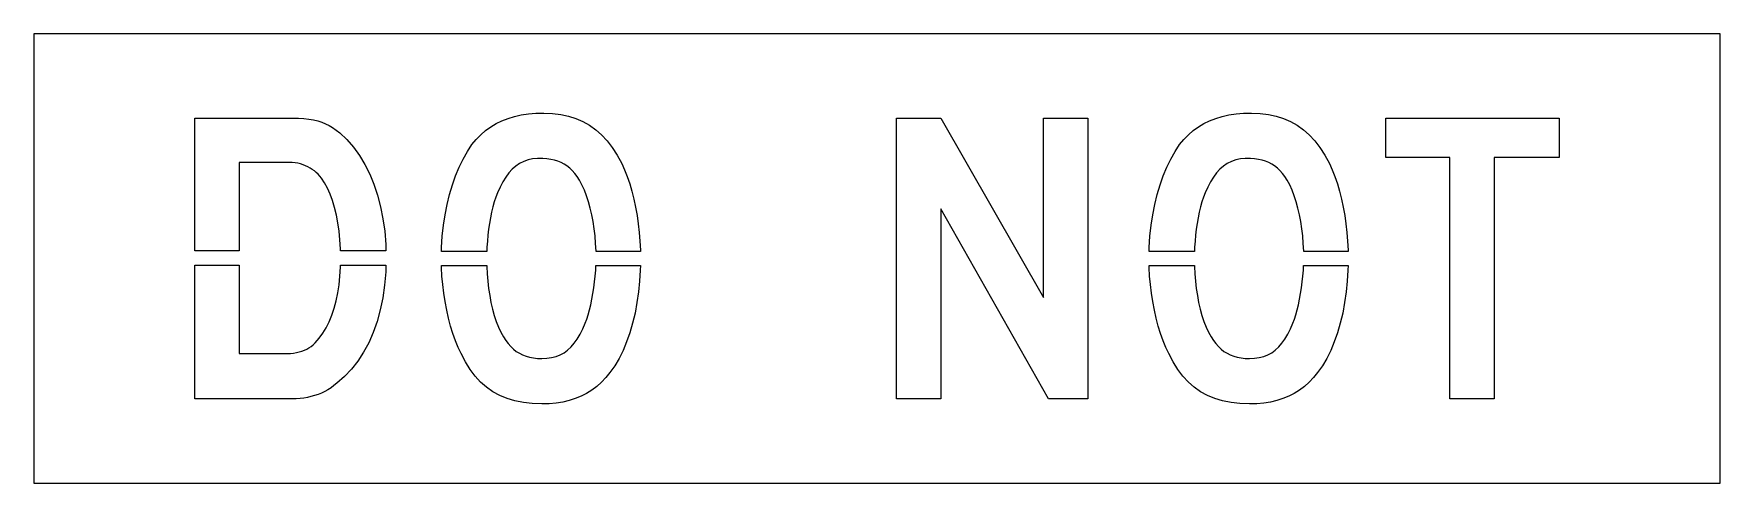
# Model space of a CAD drawing. Extents: x 0 to 60, y 0 to 16.
import ezdxf

# ---------------------------------------------------------------- set-up
doc = ezdxf.new("R2010")
doc.units = 0
doc.layers.add('CUT', color=7, linetype='Continuous')
doc.layers.add('OUTSIDE', color=1, linetype='Continuous')

msp = doc.modelspace()

# ---------------------------------------------------------------- linework, layer by layer
at = {"layer": 'CUT'}
for points in [[(10.821, 9.266), (10.767, 9.547), (10.702, 9.811), (10.626, 10.059), (10.541, 10.289), (10.447, 10.499), (10.344, 10.689), (10.233, 10.856), (10.114, 11), (10.05, 11.06), (9.983, 11.116), (9.911, 11.169), (9.835, 11.218), (9.755, 11.263), (9.671, 11.303), (9.584, 11.337), (9.493, 11.366), (9.398, 11.39), (9.301, 11.407), (9.2, 11.417), (9.096, 11.421), (7.307, 11.421), (7.307, 8.2685), (5.728, 8.2685), (5.728, 13), (8.956, 13), (9.198, 12.998), (9.416, 12.99), (9.613, 12.977), (9.792, 12.957), (9.955, 12.93), (10.105, 12.895), (10.245, 12.851), (10.378, 12.797), (10.505, 12.734), (10.631, 12.659), (10.757, 12.572), (10.886, 12.474), (11.139, 12.232), (11.374, 11.963), (11.588, 11.669), (11.781, 11.35), (11.954, 11.006), (12.105, 10.64), (12.234, 10.252), (12.341, 9.843), (12.425, 9.414), (12.486, 8.967), (12.523, 8.501), (12.5288, 8.2685), (10.9157, 8.2685), (10.914, 8.346), (10.895, 8.665), (10.864, 8.972)], [(19.939, 9.061), (19.901, 9.313), (19.855, 9.557), (19.8, 9.791), (19.738, 10.015), (19.668, 10.228), (19.59, 10.428), (19.505, 10.616), (19.412, 10.789), (19.331, 10.915), (19.247, 11.027), (19.16, 11.127), (19.067, 11.216), (18.97, 11.293), (18.868, 11.36), (18.76, 11.416), (18.645, 11.463), (18.524, 11.5), (18.395, 11.529), (18.258, 11.549), (18.113, 11.561), (17.926, 11.561), (17.75, 11.544), (17.585, 11.508), (17.43, 11.454), (17.285, 11.381), (17.149, 11.289), (17.021, 11.179), (16.902, 11.049), (16.791, 10.9), (16.687, 10.731), (16.59, 10.542), (16.499, 10.333), (16.44, 10.178), (16.386, 10.011), (16.336, 9.833), (16.29, 9.646), (16.25, 9.451), (16.214, 9.25), (16.184, 9.044), (16.159, 8.834), (16.139, 8.621), (16.125, 8.408), (16.1184, 8.251), (14.5049, 8.251), (14.508, 8.391), (14.534, 8.791), (14.576, 9.181), (14.633, 9.56), (14.706, 9.927), (14.793, 10.281), (14.894, 10.62), (15.009, 10.943), (15.136, 11.249), (15.275, 11.537), (15.426, 11.805), (15.587, 12.053), (15.741, 12.237), (15.904, 12.404), (16.076, 12.554), (16.259, 12.687), (16.453, 12.803), (16.657, 12.904), (16.874, 12.988), (17.102, 13.056), (17.344, 13.109), (17.598, 13.146), (17.866, 13.168), (18.149, 13.175), (18.456, 13.164), (18.749, 13.128), (19.026, 13.069), (19.288, 12.984), (19.537, 12.875), (19.771, 12.741), (19.993, 12.581), (20.202, 12.396), (20.399, 12.184), (20.584, 11.945), (20.757, 11.679), (20.921, 11.386), (21.022, 11.159), (21.116, 10.917), (21.202, 10.662), (21.28, 10.394), (21.35, 10.116), (21.412, 9.829), (21.464, 9.533), (21.508, 9.231), (21.542, 8.924), (21.567, 8.612), (21.582, 8.298), (21.5827, 8.251), (20.0041, 8.251), (20.004, 8.261), (19.991, 8.534), (19.969, 8.801)], [(30.693, 3), (30.693, 13), (32.272, 13), (35.921, 6.614), (35.921, 13), (37.5, 13), (37.5, 3), (36.096, 3), (32.272, 9.772), (32.272, 3)], [(45.115, 9.061), (45.077, 9.313), (45.031, 9.557), (44.976, 9.791), (44.914, 10.015), (44.844, 10.228), (44.766, 10.428), (44.681, 10.616), (44.588, 10.789), (44.507, 10.915), (44.423, 11.027), (44.336, 11.127), (44.243, 11.216), (44.146, 11.293), (44.044, 11.36), (43.936, 11.416), (43.821, 11.463), (43.7, 11.5), (43.571, 11.529), (43.434, 11.549), (43.289, 11.561), (43.102, 11.561), (42.926, 11.544), (42.761, 11.508), (42.606, 11.454), (42.461, 11.381), (42.325, 11.289), (42.197, 11.179), (42.078, 11.049), (41.967, 10.9), (41.863, 10.731), (41.766, 10.542), (41.675, 10.333), (41.616, 10.178), (41.562, 10.011), (41.512, 9.833), (41.466, 9.646), (41.426, 9.451), (41.39, 9.25), (41.36, 9.044), (41.335, 8.834), (41.315, 8.621), (41.301, 8.408), (41.2944, 8.251), (39.6809, 8.251), (39.684, 8.391), (39.71, 8.791), (39.752, 9.181), (39.809, 9.56), (39.882, 9.927), (39.969, 10.281), (40.07, 10.62), (40.185, 10.943), (40.312, 11.249), (40.451, 11.537), (40.602, 11.805), (40.763, 12.053), (40.917, 12.237), (41.08, 12.404), (41.252, 12.554), (41.435, 12.687), (41.629, 12.803), (41.833, 12.904), (42.05, 12.988), (42.278, 13.056), (42.52, 13.109), (42.774, 13.146), (43.042, 13.168), (43.325, 13.175), (43.632, 13.164), (43.925, 13.128), (44.202, 13.069), (44.464, 12.984), (44.713, 12.875), (44.947, 12.741), (45.169, 12.581), (45.378, 12.396), (45.575, 12.184), (45.76, 11.945), (45.933, 11.679), (46.097, 11.386), (46.198, 11.159), (46.292, 10.917), (46.378, 10.662), (46.456, 10.394), (46.526, 10.116), (46.588, 9.829), (46.64, 9.533), (46.684, 9.231), (46.718, 8.924), (46.743, 8.612), (46.758, 8.298), (46.7587, 8.251), (45.1801, 8.251), (45.18, 8.261), (45.167, 8.534), (45.145, 8.801)], [(50.377, 11.596), (48.097, 11.596), (48.097, 13), (54.272, 13), (54.272, 11.596), (51.956, 11.596), (51.956, 3), (50.377, 3)], [(11.918, 5.003), (11.734, 4.662), (11.528, 4.346), (11.3, 4.057), (11.051, 3.795), (10.781, 3.561), (10.681, 3.477), (10.577, 3.4), (10.467, 3.331), (10.353, 3.268), (10.235, 3.212), (10.114, 3.162), (9.99, 3.119), (9.863, 3.083), (9.735, 3.053), (9.605, 3.029), (9.474, 3.012), (9.342, 3), (9.314, 3), (9.281, 3), (9.244, 3), (9.204, 3), (9.161, 3), (9.114, 3), (9.064, 3), (9.012, 3), (8.957, 3), (8.9, 3), (8.841, 3), (8.781, 3), (5.728, 3), (5.728, 7.7665), (7.307, 7.7665), (7.307, 4.614), (8.886, 4.614), (9.013, 4.616), (9.132, 4.623), (9.244, 4.635), (9.349, 4.652), (9.447, 4.674), (9.539, 4.702), (9.627, 4.735), (9.71, 4.775), (9.789, 4.821), (9.865, 4.874), (9.938, 4.933), (10.009, 5), (10.152, 5.159), (10.283, 5.338), (10.403, 5.536), (10.51, 5.751), (10.606, 5.984), (10.689, 6.232), (10.759, 6.497), (10.817, 6.775), (10.862, 7.067), (10.895, 7.372), (10.914, 7.689), (10.9156, 7.7665), (12.5284, 7.7665), (12.522, 7.526), (12.483, 7.054), (12.419, 6.601), (12.33, 6.168), (12.216, 5.757), (12.079, 5.368)], [(21.207, 5.359), (21.093, 5.032), (20.965, 4.726), (20.824, 4.441), (20.668, 4.181), (20.499, 3.947), (20.354, 3.763), (20.198, 3.596), (20.032, 3.446), (19.856, 3.313), (19.67, 3.197), (19.473, 3.096), (19.266, 3.012), (19.049, 2.944), (18.822, 2.891), (18.584, 2.854), (18.336, 2.832), (18.078, 2.825), (17.738, 2.836), (17.419, 2.872), (17.121, 2.931), (16.841, 3.016), (16.58, 3.125), (16.337, 3.259), (16.111, 3.419), (15.9, 3.604), (15.705, 3.816), (15.524, 4.055), (15.356, 4.321), (15.201, 4.614), (15.099, 4.834), (15.003, 5.073), (14.914, 5.328), (14.832, 5.596), (14.758, 5.877), (14.692, 6.167), (14.636, 6.464), (14.588, 6.766), (14.55, 7.071), (14.522, 7.377), (14.505, 7.682), (14.5037, 7.749), (16.1174, 7.749), (16.118, 7.719), (16.131, 7.455), (16.152, 7.194), (16.182, 6.936), (16.221, 6.684), (16.267, 6.439), (16.321, 6.202), (16.384, 5.976), (16.454, 5.762), (16.532, 5.562), (16.617, 5.378), (16.71, 5.211), (16.791, 5.085), (16.877, 4.971), (16.968, 4.868), (17.065, 4.776), (17.167, 4.696), (17.276, 4.627), (17.391, 4.569), (17.513, 4.522), (17.643, 4.485), (17.78, 4.459), (17.925, 4.444), (18.078, 4.439), (18.257, 4.447), (18.424, 4.471), (18.581, 4.513), (18.728, 4.571), (18.866, 4.647), (18.995, 4.741), (19.116, 4.853), (19.23, 4.984), (19.337, 5.134), (19.437, 5.304), (19.532, 5.493), (19.622, 5.702), (19.674, 5.842), (19.724, 6), (19.771, 6.172), (19.816, 6.355), (19.857, 6.549), (19.894, 6.75), (19.927, 6.956), (19.955, 7.165), (19.978, 7.374), (19.994, 7.582), (20.003, 7.749), (21.5823, 7.749), (21.579, 7.588), (21.555, 7.196), (21.516, 6.809), (21.461, 6.429), (21.391, 6.06), (21.306, 5.702)], [(46.383, 5.359), (46.269, 5.032), (46.141, 4.726), (46, 4.441), (45.844, 4.181), (45.675, 3.947), (45.53, 3.763), (45.374, 3.596), (45.208, 3.446), (45.032, 3.313), (44.846, 3.197), (44.649, 3.096), (44.442, 3.012), (44.225, 2.944), (43.998, 2.891), (43.76, 2.854), (43.512, 2.832), (43.254, 2.825), (42.914, 2.836), (42.595, 2.872), (42.297, 2.931), (42.017, 3.016), (41.756, 3.125), (41.513, 3.259), (41.287, 3.419), (41.076, 3.604), (40.881, 3.816), (40.7, 4.055), (40.532, 4.321), (40.377, 4.614), (40.275, 4.834), (40.179, 5.073), (40.09, 5.328), (40.008, 5.596), (39.934, 5.877), (39.868, 6.167), (39.812, 6.464), (39.764, 6.766), (39.726, 7.071), (39.698, 7.377), (39.681, 7.682), (39.6797, 7.749), (41.2934, 7.749), (41.294, 7.719), (41.307, 7.455), (41.328, 7.194), (41.358, 6.936), (41.397, 6.684), (41.443, 6.439), (41.497, 6.202), (41.56, 5.976), (41.63, 5.762), (41.708, 5.562), (41.793, 5.378), (41.886, 5.211), (41.967, 5.085), (42.053, 4.971), (42.144, 4.868), (42.241, 4.776), (42.343, 4.696), (42.452, 4.627), (42.567, 4.569), (42.689, 4.522), (42.819, 4.485), (42.956, 4.459), (43.101, 4.444), (43.254, 4.439), (43.433, 4.447), (43.6, 4.471), (43.757, 4.513), (43.904, 4.571), (44.042, 4.647), (44.171, 4.741), (44.292, 4.853), (44.406, 4.984), (44.513, 5.134), (44.613, 5.304), (44.708, 5.493), (44.798, 5.702), (44.85, 5.842), (44.9, 6), (44.947, 6.172), (44.992, 6.355), (45.033, 6.549), (45.07, 6.75), (45.103, 6.956), (45.131, 7.165), (45.154, 7.374), (45.17, 7.582), (45.179, 7.749), (46.7583, 7.749), (46.755, 7.588), (46.731, 7.196), (46.692, 6.809), (46.637, 6.429), (46.567, 6.06), (46.482, 5.702)]]:
    msp.add_lwpolyline(points, close=True, dxfattribs=at)
at = {"layer": 'OUTSIDE'}
msp.add_lwpolyline([(0, 0), (60, 0), (60, 16), (0, 16)], close=True, dxfattribs=at)

doc.saveas('drawing.dxf')
